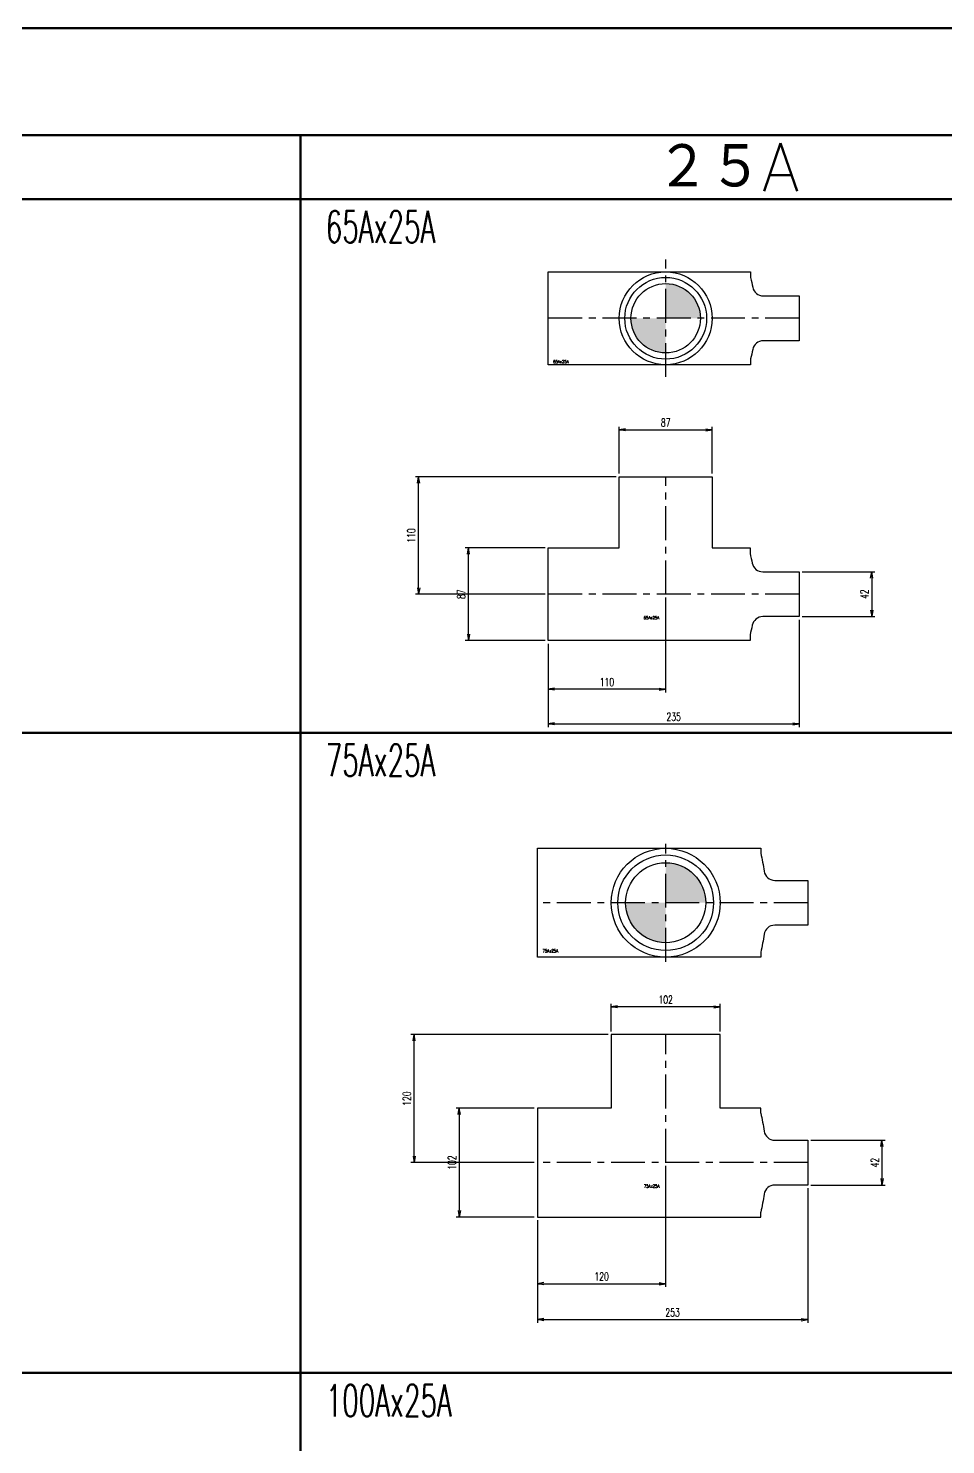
# Model space of a CAD drawing. Header units: millimetres. Extents: x 1711 to 90196, y -23291 to 8516.
# Drawn here: x 83341 to 84200, y 280 to 1608 of the extents above; entities that cross this region are included whole.
import ezdxf
from ezdxf.enums import TextEntityAlignment as Align

# ---------------------------------------------------------------- set-up
doc = ezdxf.new("R2010")
doc.units = ezdxf.units.MM
doc.header["$PDMODE"] = 35
doc.linetypes.add('CENTER', pattern=[50.8, 31.75, -6.35, 6.35, -6.35])
doc.layers.add('line', color=153, linetype='Continuous', lineweight=50)
for name, color, linetype in [('寸法', 2, 'Continuous'), ('配管-CVP', 4, 'Continuous'), ('＃配管（PVC)', 21, 'Continuous')]:
    doc.layers.add(name, color=color, linetype=linetype)
doc.styles.add('kpk', font='romans.shx', dxfattribs={"width": 0.7, "bigfont": 'extfont2.shx'})
doc.styles.get("Standard").update_dxf_attribs({"font": 'romans.shx', "bigfont": 'extfont.shx'})
doc.dimstyles.new('KPK-3', dxfattribs={"dimscale": 3, "dimtxt": 2.5, "dimasz": 2, "dimexe": 1, "dimexo": 1, "dimgap": 1, "dimtad": 3, "dimdec": 1, "dimdsep": 46, "dimtxsty": 'kpk', "dimblk": 'OPEN', "dimcen": 2.5, "dimclrd": 2, "dimclre": 2, "dimclrt": 4, "dimadec": 1, "dimazin": 2, "dimtfac": 1, "dimtdec": 1, "dimtmove": 0, "dimatfit": 2, "dimldrblk": 'OPEN', "dimfxl": 0, "dimlwd": -1, "dimlwe": -1, "dimarcsym": 0})

# ---------------------------------------------------------------- blocks, each defined once
blk = doc.blocks.new('_Open')
at = {"color": 0, "linetype": 'ByBlock', "lineweight": -2}
for p, q in [((-1, 0.17), (0, 0)), ((-1, -0.17), (0, 0)), ((0, 0), (-1, 0))]:
    blk.add_line(p, q, dxfattribs=at)
blk = doc.blocks.new('*D1877')
at = {"layer": 'Defpoints', "color": 0, "transparency": 16777216}
for p in [(83937.8, 1077.3), (83827.8, 1033.8), (83827.8, 988.3)]:
    blk.add_point(p, dxfattribs=at)
at = {"layer": '寸法', "color": 2, "transparency": 16777216}
for p, q in [((83937.8, 1074.3), (83937.8, 985.3)), ((83827.8, 1030.8), (83827.8, 985.3)), ((83931.8, 988.3), (83833.8, 988.3))]:
    blk.add_line(p, q, dxfattribs=at)
at = {"layer": '寸法', "color": 2, "transparency": 16777216, "xscale": 6, "yscale": 6, "zscale": 6, "rotation": 180}
blk.add_blockref('_Open', (83827.8, 988.3), dxfattribs=at)
at = {"layer": '寸法', "color": 2, "transparency": 16777216, "xscale": 6, "yscale": 6, "zscale": 6}
blk.add_blockref('_Open', (83937.8, 988.3), dxfattribs=at)
at = {"layer": '寸法', "color": 4, "transparency": 16777216, "insert": (83882.8, 995), "char_height": 7.5, "attachment_point": 5, "style": 'kpk', "bg_fill": 3, "box_fill_scale": 1.1, "bg_fill_color": 256, "bg_fill_true_color": 13158600, "bg_fill_transparency": 0}
blk.add_mtext('110', dxfattribs=at)
blk = doc.blocks.new('*D1878')
at = {"layer": 'Defpoints', "color": 0, "transparency": 16777216}
for p in [(84062.8, 1056.3), (83827.8, 1033.8), (84062.8, 955.8)]:
    blk.add_point(p, dxfattribs=at)
at = {"layer": '寸法', "color": 2, "transparency": 16777216}
for p, q in [((84062.8, 1053.3), (84062.8, 952.8)), ((83827.8, 1030.8), (83827.8, 952.8)), ((83833.8, 955.8), (84056.8, 955.8))]:
    blk.add_line(p, q, dxfattribs=at)
at = {"layer": '寸法', "color": 2, "transparency": 16777216, "xscale": 6, "yscale": 6, "zscale": 6, "rotation": 180}
blk.add_blockref('_Open', (83827.8, 955.8), dxfattribs=at)
at = {"layer": '寸法', "color": 2, "transparency": 16777216, "xscale": 6, "yscale": 6, "zscale": 6}
blk.add_blockref('_Open', (84062.8, 955.8), dxfattribs=at)
at = {"layer": '寸法', "color": 4, "transparency": 16777216, "insert": (83945.3, 962.5), "char_height": 7.5, "attachment_point": 5, "style": 'kpk', "bg_fill": 3, "box_fill_scale": 1.1, "bg_fill_color": 256, "bg_fill_true_color": 13158600, "bg_fill_transparency": 0}
blk.add_mtext('235', dxfattribs=at)
blk = doc.blocks.new('*D1879')
at = {"layer": 'Defpoints', "color": 0, "transparency": 16777216}
for p in [(83753.1, 1120.8), (83827.8, 1120.8), (83827.8, 1033.8)]:
    blk.add_point(p, dxfattribs=at)
at = {"layer": '寸法', "color": 2, "transparency": 16777216}
for p, q in [((83824.8, 1120.8), (83750.1, 1120.8)), ((83753.1, 1039.8), (83753.1, 1114.8)), ((83824.8, 1033.8), (83750.1, 1033.8))]:
    blk.add_line(p, q, dxfattribs=at)
at = {"layer": '寸法', "color": 2, "transparency": 16777216, "xscale": 6, "yscale": 6, "zscale": 6}
for p, rotation in [((83753.1, 1120.8), 90), ((83753.1, 1033.8), 270)]:
    blk.add_blockref('_Open', p, dxfattribs=dict(at, rotation=rotation))
at = {"layer": '寸法', "color": 4, "transparency": 16777216, "insert": (83746.3, 1077.3), "char_height": 7.5, "attachment_point": 5, "rotation": 90, "style": 'kpk', "bg_fill": 3, "box_fill_scale": 1.1, "bg_fill_color": 256, "bg_fill_true_color": 13158600, "bg_fill_transparency": 0}
blk.add_mtext('87', dxfattribs=at)
blk = doc.blocks.new('*D1880')
at = {"layer": 'Defpoints', "color": 0, "transparency": 16777216}
for p in [(83706.4, 1187.3), (83894.3, 1187.3), (83827.8, 1077.3)]:
    blk.add_point(p, dxfattribs=at)
at = {"layer": '寸法', "color": 2, "transparency": 16777216}
for p, q in [((83891.3, 1187.3), (83703.4, 1187.3)), ((83706.4, 1083.3), (83706.4, 1181.3)), ((83824.8, 1077.3), (83703.4, 1077.3))]:
    blk.add_line(p, q, dxfattribs=at)
at = {"layer": '寸法', "color": 2, "transparency": 16777216, "xscale": 6, "yscale": 6, "zscale": 6}
for p, rotation in [((83706.4, 1187.3), 90), ((83706.4, 1077.3), 270)]:
    blk.add_blockref('_Open', p, dxfattribs=dict(at, rotation=rotation))
at = {"layer": '寸法', "color": 4, "transparency": 16777216, "insert": (83699.6, 1132.3), "char_height": 7.5, "attachment_point": 5, "rotation": 90, "style": 'kpk', "bg_fill": 3, "box_fill_scale": 1.1, "bg_fill_color": 256, "bg_fill_true_color": 13158600, "bg_fill_transparency": 0}
blk.add_mtext('110', dxfattribs=at)
blk = doc.blocks.new('*D1881')
at = {"layer": 'Defpoints', "color": 0, "transparency": 16777216}
for p in [(83981.3, 1231.3), (83894.3, 1187.3), (83981.3, 1187.3)]:
    blk.add_point(p, dxfattribs=at)
at = {"layer": '寸法', "color": 2, "transparency": 16777216}
for p, q in [((83894.3, 1190.3), (83894.3, 1234.3)), ((83981.3, 1190.3), (83981.3, 1234.3)), ((83900.3, 1231.3), (83975.3, 1231.3))]:
    blk.add_line(p, q, dxfattribs=at)
at = {"layer": '寸法', "color": 2, "transparency": 16777216, "xscale": 6, "yscale": 6, "zscale": 6, "rotation": 180}
blk.add_blockref('_Open', (83894.3, 1231.3), dxfattribs=at)
at = {"layer": '寸法', "color": 2, "transparency": 16777216, "xscale": 6, "yscale": 6, "zscale": 6}
blk.add_blockref('_Open', (83981.3, 1231.3), dxfattribs=at)
at = {"layer": '寸法', "color": 4, "transparency": 16777216, "insert": (83937.8, 1238.1), "char_height": 7.5, "attachment_point": 5, "style": 'kpk', "bg_fill": 3, "box_fill_scale": 1.1, "bg_fill_color": 256, "bg_fill_true_color": 13158600, "bg_fill_transparency": 0}
blk.add_mtext('87', dxfattribs=at)
blk = doc.blocks.new('*D1882')
at = {"layer": 'Defpoints', "color": 0, "transparency": 16777216}
for p in [(84062.8, 1098.3), (84062.8, 1056.3), (84130.8, 1056.3)]:
    blk.add_point(p, dxfattribs=at)
at = {"layer": '寸法', "color": 2, "transparency": 16777216}
for p, q in [((84065.8, 1098.3), (84133.8, 1098.3)), ((84130.8, 1092.3), (84130.8, 1062.3)), ((84065.8, 1056.3), (84133.8, 1056.3))]:
    blk.add_line(p, q, dxfattribs=at)
at = {"layer": '寸法', "color": 2, "transparency": 16777216, "xscale": 6, "yscale": 6, "zscale": 6}
for p, rotation in [((84130.8, 1098.3), 90), ((84130.8, 1056.3), 270)]:
    blk.add_blockref('_Open', p, dxfattribs=dict(at, rotation=rotation))
at = {"layer": '寸法', "color": 4, "transparency": 16777216, "insert": (84124, 1077.3), "char_height": 7.5, "attachment_point": 5, "rotation": 90, "style": 'kpk', "bg_fill": 3, "box_fill_scale": 1.1, "bg_fill_color": 256, "bg_fill_true_color": 13158600, "bg_fill_transparency": 0}
blk.add_mtext('42', dxfattribs=at)
blk = doc.blocks.new('*D1907')
at = {"layer": 'Defpoints', "color": 0, "transparency": 16777216}
for p in [(83817.8, 595.7), (83744.5, 493.7), (83817.8, 493.7)]:
    blk.add_point(p, dxfattribs=at)
at = {"layer": '寸法', "color": 2, "transparency": 16777216}
for p, q in [((83814.8, 595.7), (83741.5, 595.7)), ((83744.5, 589.7), (83744.5, 499.7)), ((83814.8, 493.7), (83741.5, 493.7))]:
    blk.add_line(p, q, dxfattribs=at)
at = {"layer": '寸法', "color": 2, "transparency": 16777216, "xscale": 6, "yscale": 6, "zscale": 6}
for p, rotation in [((83744.5, 595.7), 90), ((83744.5, 493.7), 270)]:
    blk.add_blockref('_Open', p, dxfattribs=dict(at, rotation=rotation))
at = {"layer": '寸法', "color": 4, "transparency": 16777216, "insert": (83737.7, 544.7), "char_height": 7.5, "attachment_point": 5, "rotation": 90, "style": 'kpk', "bg_fill": 3, "box_fill_scale": 1.1, "bg_fill_color": 256, "bg_fill_true_color": 13158600, "bg_fill_transparency": 0}
blk.add_mtext('102', dxfattribs=at)
blk = doc.blocks.new('*D1908')
at = {"layer": 'Defpoints', "color": 0, "transparency": 16777216}
for p in [(83702.2, 664.7), (83886.8, 664.7), (83817.8, 544.7)]:
    blk.add_point(p, dxfattribs=at)
at = {"layer": '寸法', "color": 2, "transparency": 16777216}
for p, q in [((83883.8, 664.7), (83699.2, 664.7)), ((83702.2, 550.7), (83702.2, 658.7)), ((83814.8, 544.7), (83699.2, 544.7))]:
    blk.add_line(p, q, dxfattribs=at)
at = {"layer": '寸法', "color": 2, "transparency": 16777216, "xscale": 6, "yscale": 6, "zscale": 6}
for p, rotation in [((83702.2, 664.7), 90), ((83702.2, 544.7), 270)]:
    blk.add_blockref('_Open', p, dxfattribs=dict(at, rotation=rotation))
at = {"layer": '寸法', "color": 4, "transparency": 16777216, "insert": (83695.4, 604.7), "char_height": 7.5, "attachment_point": 5, "rotation": 90, "style": 'kpk', "bg_fill": 3, "box_fill_scale": 1.1, "bg_fill_color": 256, "bg_fill_true_color": 13158600, "bg_fill_transparency": 0}
blk.add_mtext('120', dxfattribs=at)
blk = doc.blocks.new('*D1909')
at = {"layer": 'Defpoints', "color": 0, "transparency": 16777216}
for p in [(84070.8, 523.7), (83817.8, 493.7), (84070.8, 397.6)]:
    blk.add_point(p, dxfattribs=at)
at = {"layer": '寸法', "color": 2, "transparency": 16777216}
for p, q in [((84070.8, 520.7), (84070.8, 394.6)), ((83817.8, 490.7), (83817.8, 394.6)), ((83823.8, 397.6), (84064.8, 397.6))]:
    blk.add_line(p, q, dxfattribs=at)
at = {"layer": '寸法', "color": 2, "transparency": 16777216, "xscale": 6, "yscale": 6, "zscale": 6, "rotation": 180}
blk.add_blockref('_Open', (83817.8, 397.6), dxfattribs=at)
at = {"layer": '寸法', "color": 2, "transparency": 16777216, "xscale": 6, "yscale": 6, "zscale": 6}
blk.add_blockref('_Open', (84070.8, 397.6), dxfattribs=at)
at = {"layer": '寸法', "color": 4, "transparency": 16777216, "insert": (83944.3, 404.3), "char_height": 7.5, "attachment_point": 5, "style": 'kpk', "bg_fill": 3, "box_fill_scale": 1.1, "bg_fill_color": 256, "bg_fill_true_color": 13158600, "bg_fill_transparency": 0}
blk.add_mtext('253', dxfattribs=at)
blk = doc.blocks.new('*D1910')
at = {"layer": 'Defpoints', "color": 0, "transparency": 16777216}
for p in [(83937.8, 544.7), (83817.8, 493.7), (83937.8, 431.2)]:
    blk.add_point(p, dxfattribs=at)
at = {"layer": '寸法', "color": 2, "transparency": 16777216}
for p, q in [((83937.8, 541.7), (83937.8, 428.2)), ((83817.8, 490.7), (83817.8, 428.2)), ((83823.8, 431.2), (83931.8, 431.2))]:
    blk.add_line(p, q, dxfattribs=at)
at = {"layer": '寸法', "color": 2, "transparency": 16777216, "xscale": 6, "yscale": 6, "zscale": 6, "rotation": 180}
blk.add_blockref('_Open', (83817.8, 431.2), dxfattribs=at)
at = {"layer": '寸法', "color": 2, "transparency": 16777216, "xscale": 6, "yscale": 6, "zscale": 6}
blk.add_blockref('_Open', (83937.8, 431.2), dxfattribs=at)
at = {"layer": '寸法', "color": 4, "transparency": 16777216, "insert": (83877.8, 438), "char_height": 7.5, "attachment_point": 5, "style": 'kpk', "bg_fill": 3, "box_fill_scale": 1.1, "bg_fill_color": 256, "bg_fill_true_color": 13158600, "bg_fill_transparency": 0}
blk.add_mtext('120', dxfattribs=at)
blk = doc.blocks.new('*D1911')
at = {"layer": 'Defpoints', "color": 0, "transparency": 16777216}
for p in [(83886.8, 690.6), (83886.8, 664.7), (83988.8, 664.7)]:
    blk.add_point(p, dxfattribs=at)
at = {"layer": '寸法', "color": 2, "transparency": 16777216}
for p, q in [((83886.8, 667.7), (83886.8, 693.6)), ((83982.8, 690.6), (83892.8, 690.6)), ((83988.8, 667.7), (83988.8, 693.6))]:
    blk.add_line(p, q, dxfattribs=at)
at = {"layer": '寸法', "color": 2, "transparency": 16777216, "xscale": 6, "yscale": 6, "zscale": 6, "rotation": 180}
blk.add_blockref('_Open', (83886.8, 690.6), dxfattribs=at)
at = {"layer": '寸法', "color": 2, "transparency": 16777216, "xscale": 6, "yscale": 6, "zscale": 6}
blk.add_blockref('_Open', (83988.8, 690.6), dxfattribs=at)
at = {"layer": '寸法', "color": 4, "transparency": 16777216, "insert": (83937.8, 697.4), "char_height": 7.5, "attachment_point": 5, "style": 'kpk', "bg_fill": 3, "box_fill_scale": 1.1, "bg_fill_color": 256, "bg_fill_true_color": 13158600, "bg_fill_transparency": 0}
blk.add_mtext('102', dxfattribs=at)
blk = doc.blocks.new('*D1912')
at = {"layer": 'Defpoints', "color": 0, "transparency": 16777216}
for p in [(84070.8, 565.7), (84070.8, 523.7), (84140.4, 523.7)]:
    blk.add_point(p, dxfattribs=at)
at = {"layer": '寸法', "color": 2, "transparency": 16777216}
for p, q in [((84073.8, 565.7), (84143.4, 565.7)), ((84140.4, 559.7), (84140.4, 529.7)), ((84073.8, 523.7), (84143.4, 523.7))]:
    blk.add_line(p, q, dxfattribs=at)
at = {"layer": '寸法', "color": 2, "transparency": 16777216, "xscale": 6, "yscale": 6, "zscale": 6}
for p, rotation in [((84140.4, 565.7), 90), ((84140.4, 523.7), 270)]:
    blk.add_blockref('_Open', p, dxfattribs=dict(at, rotation=rotation))
at = {"layer": '寸法', "color": 4, "transparency": 16777216, "insert": (84133.6, 544.7), "char_height": 7.5, "attachment_point": 5, "rotation": 90, "style": 'kpk', "bg_fill": 3, "box_fill_scale": 1.1, "bg_fill_color": 256, "bg_fill_true_color": 13158600, "bg_fill_transparency": 0}
blk.add_mtext('42', dxfattribs=at)
blk = doc.blocks.new('A$C8e9c73af')
at = {"layer": 'line'}
for points in [[(15520, -5360), (16620, -5360), (17720, -5360), (17720, 0), (8860, 0), (8860, -5360), (7760, -5360), (6660, -5360)], [(10020, -5360), (8920, -5360), (8860, -5360), (8860, 0), (8920, -160), (8860, -160), (8920, -160), (10020, -160), (11120, -160), (12220, -160), (13320, -160), (14420, -160), (15520, -160), (16620, -160), (17720, -160)], [(8920, -100), (10020, -100), (11120, -100)], [(11120, -5360), (11120, -100), (12220, -100), (13320, -100), (14420, -100), (15520, -100), (16620, -100), (17720, -100)], [(0, -660), (60, -660), (1160, -660), (2260, -660), (3360, -660), (4460, -660), (5560, -660), (6660, -660), (7760, -660), (8860, -660), (8920, -660), (10020, -660), (11120, -660), (12220, -660), (13320, -660), (14420, -660), (15520, -660), (16620, -660), (17720, -660)], [(0, -1260), (60, -1260), (1160, -1260), (2260, -1260), (3360, -1260), (4460, -1260), (5560, -1260), (6660, -1260), (7760, -1260), (8860, -1260), (8920, -1260), (10020, -1260), (11120, -1260), (12220, -1260), (13320, -1260), (14420, -1260), (15520, -1260), (16620, -1260), (17720, -1260)]]:
    blk.add_lwpolyline(points, dxfattribs=at)
for s, insert, char_height, attachment_point in [('２５A', (11520, -130), 45, 5), ('{\\W0.6;65Ax25A}', (11143.6, -185.9), 30, 4), ('{\\W0.6;75Ax25A}', (11143.6, -685.9), 30, 4), ('{\\W0.6;100Ax25A}', (11143.6, -1285.9), 30, 4)]:
    blk.add_mtext(s, dxfattribs=dict(at, insert=insert, char_height=char_height, attachment_point=attachment_point))
blk = doc.blocks.new('65Ax25A-TS_BT『L型』-上面')
at = {"layer": '＃配管（PVC)', "linetype": 'ByBlock'}
h = blk.add_hatch(color=252, dxfattribs=at)
h.dxf.hatch_style = 1
h.paths.add_polyline_path([(0, -32.5), (0, 0), (-32.5, 0, 0.414214)])
h.paths.add_polyline_path([(32.5, 0, 0.414214), (0, 32.5), (0, 0)])
at = {"layer": '＃配管（PVC)', "color": 2, "linetype": 'CENTER'}
for p, q in [((0, -55), (0, 55)), ((125, 0), (-110, 0))]:
    blk.add_line(p, q, dxfattribs=at)
at = {"layer": '＃配管（PVC)', "color": 0, "linetype": 'ByBlock'}
blk.add_lwpolyline([(79.5, -38.1), (79.5, -43.5), (-110, -43.5), (-110, 43.5), (79.5, 43.5), (79.5, 38.1, -0.015459), (81.6, 29.1, 0.358191), (91.4, 21), (125, 21), (125, -21), (91.4, -21, 0.358191), (81.6, -29.1, -0.015459)], format="xyb", close=True, dxfattribs=at)
for radius in [43.5, 38.3, 32.5]:
    blk.add_circle((0, 0), radius, dxfattribs=at)
at = {"layer": '＃配管（PVC)', "color": 6, "style": 'kpk', "width": 0.7}
blk.add_text('65Ax25A', height=3, dxfattribs=at).set_placement((-98.1, -39.1), align=Align.TOP_CENTER)
blk = doc.blocks.new('65Ax25A-TS_BT『L型』-正面')
at = {"layer": '＃配管（PVC)', "color": 2, "linetype": 'CENTER'}
for p, q in [((0, 0), (0, 110)), ((125, 0), (-110, 0))]:
    blk.add_line(p, q, dxfattribs=at)
at = {"layer": '＃配管（PVC)', "color": 0, "linetype": 'ByBlock'}
blk.add_lwpolyline([(79, 38.1, -0.015459), (81.1, 29.1, 0.358191), (90.9, 21), (125, 21), (125, -21), (90.9, -21, 0.358191), (81.1, -29.1, -0.015459), (79, -38.1), (79, -43.5), (-110, -43.5), (-110, 43.5), (-43.5, 43.5), (-43.5, 110), (43.5, 110), (43.5, 43.5), (79, 43.5)], format="xyb", close=True, dxfattribs=at)
at = {"layer": '＃配管（PVC)', "color": 6, "style": 'kpk', "width": 0.7}
blk.add_text('65Ax25A', height=3, dxfattribs=at).set_placement((-13.3, -20.5), align=Align.TOP_CENTER)
blk = doc.blocks.new('75Ax25A-TS_BT『L型』-上面')
at = {"layer": '＃配管（PVC)', "linetype": 'ByBlock'}
h = blk.add_hatch(color=252, dxfattribs=at)
h.dxf.hatch_style = 1
h.paths.add_polyline_path([(0, 0), (37.5, 0, 0.414214), (0, 37.5)])
h.paths.add_polyline_path([(-37.5, 0, 0.414214), (0, -37.5), (0, 0)])
at = {"layer": '＃配管（PVC)', "color": 2, "linetype": 'CENTER'}
for p, q in [((0, -55.4), (0, 55.3)), ((133, 0), (-120, 0))]:
    blk.add_line(p, q, dxfattribs=at)
at = {"layer": '＃配管（PVC)', "color": 0, "linetype": 'ByBlock'}
blk.add_lwpolyline([(89, -46.4), (89, -51), (-120, -51), (-120, 51), (89, 51), (89, 46.4)], dxfattribs=at)
blk.add_lwpolyline([(89, 46.4, -0.0196), (92.2, 29.5, 0.371557), (102.1, 21), (133, 21), (133, -21), (102.1, -21, 0.371557), (92.2, -29.5, -0.0196), (89, -46.4)], format="xyb", dxfattribs=at)
for radius in [51, 44.8, 37.5]:
    blk.add_circle((0, 0), radius, dxfattribs=at)
at = {"layer": '＃配管（PVC)', "color": 6, "style": 'kpk', "width": 0.7}
blk.add_text('75Ax25A', height=3, dxfattribs=at).set_placement((-108, -43.6), align=Align.TOP_CENTER)
blk = doc.blocks.new('75Ax25A-TS_BT『L型』-正面')
at = {"layer": '＃配管（PVC)', "color": 2, "linetype": 'CENTER'}
for p, q in [((0, 0), (0, 120)), ((133, 0), (-120, 0))]:
    blk.add_line(p, q, dxfattribs=at)
at = {"layer": '＃配管（PVC)', "color": 0, "linetype": 'ByBlock'}
blk.add_lwpolyline([(89, 46.4), (89, 51), (51, 51), (51, 120), (-51, 120), (-51, 51), (-120, 51), (-120, -51), (89, -51), (89, -46.4)], dxfattribs=at)
blk.add_lwpolyline([(89, 46.4, -0.0196), (92.2, 29.5, 0.371557), (102.1, 21), (133, 21), (133, -21), (102.1, -21, 0.371557), (92.2, -29.5, -0.0196), (89, -46.4)], format="xyb", dxfattribs=at)
at = {"layer": '＃配管（PVC)', "color": 6, "style": 'kpk', "width": 0.7}
blk.add_text('75Ax25A', height=3, dxfattribs=at).set_placement((-13.1, -20.5), align=Align.TOP_CENTER)

msp = doc.modelspace()

# ---------------------------------------------------------------- block references
at = {"layer": '配管-CVP', "linetype": 'ByBlock'}
for name, p in [('65Ax25A-TS_BT『L型』-上面', (83937.8238, 1335.8496)), ('75Ax25A-TS_BT『L型』-上面', (83937.8238, 788.2013))]:
    msp.add_blockref(name, p, dxfattribs=at)

# ---------------------------------------------------------------- dimensions: what is measured, and where the dimension line sits
at = {"layer": '寸法'}
dim = msp.add_linear_dim(base=(83827.8238, 988.2566), p1=(83937.8238, 1077.2835), p2=(83827.8238, 1033.7835), dimstyle='KPK-3', dxfattribs=at)
dim.commit()
dim.dimension.update_dxf_attribs({"geometry": '*D1877', "text_midpoint": (83882.8238, 995.0066)})
dim = msp.add_linear_dim(base=(83744.47, 493.6695), p1=(83817.8238, 595.6695), p2=(83817.8238, 493.6695), angle=90, dimstyle='KPK-3', dxfattribs=at)
dim.commit()
dim.dimension.update_dxf_attribs({"geometry": '*D1907', "text_midpoint": (83737.72, 544.6695)})

# ---------------------------------------------------------------- next in the draw order: dimensions: what is measured, and where the dimension line sits
for base, p1, p2, picture, middle in [((84062.8238, 955.7695), (83827.8238, 1033.7835), (84062.8238, 1056.2835), '*D1878', (83945.3238, 962.5195)), ((84070.8238, 397.5728), (83817.8238, 493.6695), (84070.8238, 523.6695), '*D1909', (83944.3238, 404.3228))]:
    dim = msp.add_linear_dim(base=base, p1=p1, p2=p2, dimstyle='KPK-3', dxfattribs=at)
    dim.commit()
    dim.dimension.update_dxf_attribs({"geometry": picture, "text_midpoint": middle})
dim = msp.add_linear_dim(base=(83702.1832, 664.6695), p1=(83817.8238, 544.6695), p2=(83886.8238, 664.6695), angle=90, dimstyle='KPK-3', dxfattribs=at)
dim.commit()
dim.dimension.update_dxf_attribs({"geometry": '*D1908', "text_midpoint": (83695.4332, 604.6695)})

# ---------------------------------------------------------------- next in the draw order: dimensions: what is measured, and where the dimension line sits
for base, p1, p2, picture, middle in [((83753.0968, 1120.7835), (83827.8238, 1033.7835), (83827.8238, 1120.7835), '*D1879', (83746.3468, 1077.2835)), ((84130.7698, 1056.2835), (84062.8238, 1098.2835), (84062.8238, 1056.2835), '*D1882', (84124.0198, 1077.2835)), ((84140.3688, 523.6695), (84070.8238, 565.6695), (84070.8238, 523.6695), '*D1912', (84133.6188, 544.6695))]:
    dim = msp.add_linear_dim(base=base, p1=p1, p2=p2, angle=90, dimstyle='KPK-3', dxfattribs=at)
    dim.commit()
    dim.dimension.update_dxf_attribs({"geometry": picture, "text_midpoint": middle})
for base, p1, p2, picture, middle in [((83886.8238, 690.61), (83988.8238, 664.6695), (83886.8238, 664.6695), '*D1911', (83937.8238, 697.36)), ((83937.8238, 431.2351), (83817.8238, 493.6695), (83937.8238, 544.6695), '*D1910', (83877.8238, 437.9851))]:
    dim = msp.add_linear_dim(base=base, p1=p1, p2=p2, dimstyle='KPK-3', dxfattribs=at)
    dim.commit()
    dim.dimension.update_dxf_attribs({"geometry": picture, "text_midpoint": middle})

# ---------------------------------------------------------------- next in the draw order: block references
at = {"layer": '配管-CVP', "linetype": 'ByBlock'}
msp.add_blockref('75Ax25A-TS_BT『L型』-正面', (83937.8238, 544.6695), dxfattribs=at)

# ---------------------------------------------------------------- next in the draw order: dimensions: what is measured, and where the dimension line sits
at = {"layer": '寸法'}
dim = msp.add_linear_dim(base=(83706.3638, 1187.2835), p1=(83827.8238, 1077.2835), p2=(83894.3238, 1187.2835), angle=90, dimstyle='KPK-3', dxfattribs=at)
dim.commit()
dim.dimension.update_dxf_attribs({"geometry": '*D1880', "text_midpoint": (83699.6138, 1132.2835)})

# ---------------------------------------------------------------- next in the draw order: dimensions: what is measured, and where the dimension line sits
dim = msp.add_linear_dim(base=(83981.3238, 1231.3195), p1=(83894.3238, 1187.2835), p2=(83981.3238, 1187.2835), dimstyle='KPK-3', dxfattribs=at)
dim.commit()
dim.dimension.update_dxf_attribs({"geometry": '*D1881', "text_midpoint": (83937.8238, 1238.0695)})

# ---------------------------------------------------------------- next in the draw order: block references
at = {"layer": 'line'}
msp.add_blockref('A$C8e9c73af', (72475.9035, 1607.5677), dxfattribs=at)
at = {"layer": '配管-CVP', "linetype": 'ByBlock'}
msp.add_blockref('65Ax25A-TS_BT『L型』-正面', (83937.8238, 1077.2835), dxfattribs=at)

doc.saveas('drawing.dxf')
